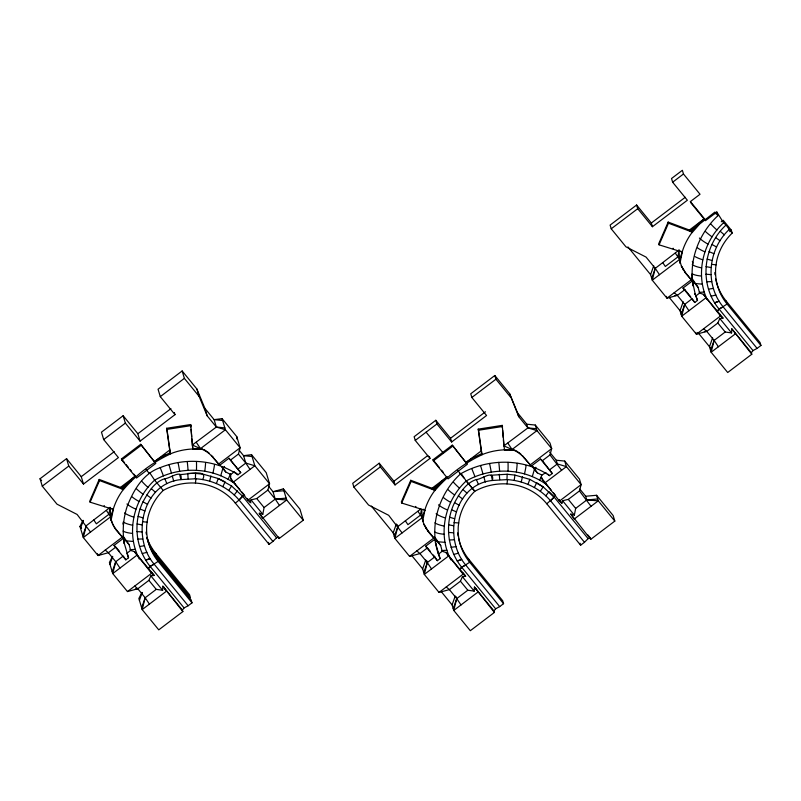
<?xml version="1.0" encoding="UTF-8"?>
<svg xmlns="http://www.w3.org/2000/svg" width="801" height="801" viewBox="0 0 801 801"><rect width="100%" height="100%" fill="white"/><g stroke="black" fill="none" stroke-linecap="round" stroke-linejoin="round"><path stroke-width="1.2" d="M191.829 438.998L192.31 445.026L200.5 448.64A30.438 28.866 -16.7 0 1 212.926 457.451L219.694 465.261L228.956 458.242L240.731 472.65L237.927 474.783C215.319 459.434 185.061 457.401 159.99 467.744C142.938 473.581 133.286 490.753 127.079 506.663C123.254 518.417 122.233 531.003 124.255 543.208L123.805 541.025L125.236 539.934M139.314 559.038C125.737 533.126 133.427 499.654 154.613 480.149C179.264 466.052 211.925 466.813 235.023 483.764M141.937 592.39L138.863 598.487L142.188 609.591L158.758 629.856L182.838 611.584L182.388 610.092L184.07 607.929L150.208 566.497C135.589 548.625 132.886 522.492 142.999 501.816C148.125 492.505 154.072 482.072 164.836 478.668C169.602 478.868 183.189 467.824 180.886 479.619C141.717 483.393 131.114 537.651 154.283 564.315L188.145 605.746L192 602.823L191.109 599.859L157.246 558.437A56.47 53.547 -16.7 0 1 146.953 537.381M450.883 559.889C437.306 533.977 444.996 500.505 466.172 481C490.833 466.903 523.494 467.664 546.582 484.615M441.241 591.619L452.094 604.895L453.756 610.442L470.317 630.707L494.397 612.435L493.957 610.943L495.629 608.78L461.776 567.348C447.148 549.476 444.455 523.343 454.557 502.668C459.684 493.356 465.641 482.933 476.395 479.519C481.171 479.719 494.758 468.675 492.445 480.47C453.276 484.245 442.673 538.502 465.852 565.166L499.704 606.597L503.559 603.674L502.668 600.71L468.815 559.288A56.47 53.547 -16.7 0 1 458.522 538.232M693.205 285.857C688.57 260.125 699.003 233.321 717.916 215.689L716.805 211.985L715.153 213.787M707.173 299.634C695.148 273.872 702.948 241.832 723.563 222.798L716.805 211.985M712.63 337.812L709.486 346.693L711.148 352.24L727.708 372.505L751.789 354.232L751.348 352.74L753.02 350.578L719.158 309.146C698.742 284.816 702.888 246.077 726.066 225.021L723.563 222.798M715.683 278.978A56.47 53.547 -16.7 0 0 726.207 301.086L760.059 342.508L760.95 345.471L757.095 348.395L723.243 306.963C704.5 284.595 708.064 248.991 729.24 229.466L726.066 225.021M149.707 472.74L154.613 480.149L163.224 490.422A56.641 53.707 -16.7 0 1 235.204 502.928L269.066 544.36L272.921 541.436L239.058 500.004C228.245 487.268 212.035 479.669 195.414 478.758L195.594 473.391L203.364 474.242L218.232 478.517L231.569 486.007L242.573 496.219L276.545 537.781L278.738 537.05L279.179 538.512L303.259 520.239L299.924 509.136L283.364 488.87L273.011 491.704L268.595 486.297M466.933 481.741L474.793 491.273A56.641 53.707 -16.7 0 1 546.773 503.779L580.625 545.211L584.48 542.287L550.627 500.855C539.814 488.119 523.594 480.52 506.973 479.609L507.163 474.242L514.923 475.093L529.801 479.368L543.138 486.858L554.132 497.071L588.104 538.632L590.297 537.902L590.737 539.363L614.818 521.091L613.155 515.544L596.595 495.278L585.691 496.25L579.804 489.051M123.805 537.06L129.151 544.73L130.633 550.437L134.398 551.639L154.072 575.448L150.848 575.859L148.886 580.365L156.245 589.366L162.623 590.267L162.863 586.202L182.388 610.092M236.665 438.888L236.796 436.665L222.077 418.643L214.127 419.644L204.926 408.39L196.866 388.976L182.147 370.963L158.057 389.226L160.28 396.635L174.998 414.648L140.085 441.131L125.356 423.118L123.144 415.719L101.467 432.16L103.679 439.569L118.408 457.581L83.484 484.064L68.766 466.052L66.543 458.653L40.05 478.748L42.273 486.157L56.991 504.169L77.096 514.442L90.533 532.054M435.364 537.912L440.72 545.581L442.192 551.288L445.967 552.49L465.641 576.299L462.407 576.71L460.445 581.216L467.804 590.217L474.192 591.118L474.422 587.053L493.957 610.943M698.112 287.379L692.384 280.38L691.613 277.787L698.112 287.379L699.583 293.086L703.358 294.287L723.033 318.097L719.799 318.508L717.836 323.013L725.195 332.014L731.583 332.916L731.814 328.851L751.348 352.74M251.013 502.888L247.889 500.235L247.449 498.763L250.363 502.327L251.023 499.864L256.731 498.542L264.09 507.554L262.798 514.282L259.264 513.221L279.179 538.512M541.065 477.566L559.458 501.086L561.922 503.178L562.582 500.715L568.299 499.393L575.659 508.405L574.357 515.133L570.823 514.072L590.737 539.363M195.434 483.063L195.945 478.818M506.993 483.914L507.514 479.669M202.613 479.559C209.311 467.914 183.86 475.484 179.664 474.372L180.886 479.619L195.414 478.758M514.182 480.41L514.923 475.093M111.009 520.67L113.552 508.265A63.95 60.646 -16.7 0 1 122.173 491.113C135.559 474.943 153.161 461.676 172.315 453.076A63.81 60.506 -16.7 0 1 191.619 449.051L202.743 449.411M422.578 521.521L425.121 509.116A63.95 60.646 -16.7 0 1 433.731 491.964C447.128 475.794 464.73 462.527 483.874 453.927A63.81 60.506 -16.7 0 1 503.188 449.902L514.312 450.262M679.969 263.319L682.512 250.913A63.95 60.646 -16.7 0 1 691.123 233.762L699.704 224L714.933 212.045L717.916 215.689M82.753 535.689L86.298 525.706L110.077 507.403L108.926 514.282L96.36 523.814L93.817 519.999M421.446 509.406L420.485 515.133L407.929 524.665L405.386 520.85M239.159 450.272L243.574 455.679L251.514 454.678L266.232 472.69L269.567 483.784L247.889 500.235L230.638 478.417L230.748 474.482L234.463 471.669M223.119 467.524L220.726 475.744M532.605 466.132L534.537 468.996L532.285 476.595M209.652 481.151L210.943 475.964M521.211 482.002L522.502 476.815M86.298 525.706L83.304 537.541L98.032 555.554L108.375 552.72L115.905 547.023L114.022 545.431L123.364 538.342L116.375 529.791A30.438 28.866 -16.7 0 1 111.159 519.779L110.077 507.403M130.633 550.437L126.918 553.251L128.54 557.756L125.807 559.839L123.264 556.024L115.744 561.731L112.751 573.566L127.469 591.579L137.822 588.755L148.886 580.365M156.245 589.366L145.181 597.756L142.188 609.591L166.278 591.318L163.514 586.773M679.368 251.164L679.038 250.052L655.248 268.355L652.264 280.19L666.983 298.202L677.336 295.369L684.855 289.672L690.742 296.871M692.214 298.673L684.695 304.38L681.701 316.215L696.429 334.227L706.772 331.404L717.836 323.013M725.195 332.014L714.142 340.405L711.148 352.24L735.228 333.967L734.787 332.475M230.828 459.834L238.438 454.067L240.12 447.759L236.796 436.665M256.731 498.542L267.874 490.092L269.567 483.784L254.848 465.771L251.514 454.678M503.388 439.849L503.869 445.877L512.069 449.491A30.438 28.866 -16.7 0 1 524.495 458.302L531.263 466.112L540.515 459.093L542.397 460.685L549.997 454.918L551.689 448.61L550.027 443.063L535.298 425.051L526.808 424.2L517.606 412.946L509.536 393.521L494.818 375.509L470.738 393.782L471.849 397.486L486.567 415.499L451.644 441.982L436.925 423.969L435.814 420.275L414.137 436.715L415.248 440.42L429.967 458.432L395.043 484.915L380.325 466.903L379.213 463.208L352.72 483.303L353.832 487.008L368.55 505.02L388.665 515.293L402.092 532.905M568.299 499.393L579.443 490.943L581.125 484.635L579.463 479.088L564.745 461.076L556.244 460.225L549.626 452.124M80.531 528.29L83.294 520.52M109.977 564.315L112.731 556.555M112.2 571.714L115.744 561.731L108.375 552.72L105.251 550.067M139.414 600.339L142.178 592.58M141.637 607.739L145.181 597.756L137.822 588.755L134.698 586.102M396.355 523.964L393.211 532.835L394.873 538.392L409.591 556.405L419.944 553.571L427.464 547.874L430.407 551.468M394.312 536.54L397.857 526.557L420.715 509.025M460.445 581.216L449.381 589.606L439.038 592.43L424.31 574.417L422.648 568.87L425.802 559.989M423.759 572.565L427.303 562.582L434.823 556.875L433.351 555.073M452.094 604.895L455.238 596.014M453.206 608.59L456.75 598.607L467.804 590.217M680.9 257.061L679.568 259.474L652.264 280.19L650.602 274.633L653.746 265.762M651.704 278.337L655.248 268.355L646.057 257.091L625.941 246.818L611.223 228.806L610.112 225.101L636.605 205.006L651.323 223.018L652.435 226.713L687.358 200.23L672.64 182.217L671.528 178.513L682.362 170.293L683.473 173.987L700.034 194.253L690.402 201.562L690.732 202.673L705.461 220.686L715.673 212.946M683.193 301.787L680.039 310.668L681.701 316.215L705.791 297.942L705.531 297.081M681.15 314.362L684.695 304.38L677.336 295.369L674.212 292.715M710.587 350.387L714.142 340.405L706.772 331.404L703.648 328.75M83.054 520.34L79.98 526.437L83.304 537.541L110.618 516.825L113.261 509.406L111.669 508.405M436.805 540.785L435.364 541.877L435.484 542.948L440.109 558.607L437.366 560.69L425.591 546.282L434.923 539.193C429.096 533.286 423.228 526.247 422.187 517.676L424.82 510.257L423.228 509.256M680.109 262.388L679.568 259.474L682.212 252.055L680.62 251.053M216.42 483.524L218.232 478.517M527.979 484.375L529.801 479.368M230.468 473.892L228.135 479.348M539.694 480.2L541.897 475.073L537.341 472.86L533.136 467.704M99.204 479.439L99.534 480.55L123.434 489.521L123.104 488.41L99.204 479.439L89.782 501.066L90.112 502.177L113.261 509.406M90.112 502.177L99.534 480.55M410.773 480.29L411.103 481.401L434.993 490.372L434.663 489.261L410.773 480.29L401.341 501.917L401.681 503.028L424.82 510.257M401.681 503.028L411.103 481.401M668.164 222.087L668.495 223.199L692.384 232.17L692.054 231.058L668.164 222.087L658.732 243.714L659.073 244.826L682.212 252.055M659.073 244.826L668.495 223.199M222.828 486.638L225.141 481.882L218.222 478.547M534.387 487.489L536.71 482.733L543.138 486.858M112.49 556.365L109.417 562.462L112.751 573.566L136.831 555.293L136.581 554.432M123.364 538.342L116.596 530.532A30.438 28.866 -16.7 0 1 110.618 516.825L111.95 514.412M397.306 524.705L397.857 526.557L394.873 538.392L422.187 517.676L423.519 515.263M228.786 490.462L231.569 486.007M540.355 491.313L543.118 486.878M148.535 568.66L150.208 566.497L158.137 561.391L157.246 558.437M460.094 569.511L461.776 567.348L469.696 562.242L468.815 559.288M717.486 311.309L719.158 309.146L727.088 304.04L726.207 301.086M234.222 494.938L237.426 490.823M545.791 495.789L548.995 491.674L554.242 497.201L546.773 503.779M123.104 488.41L130.423 480.24L135.439 476.024L133.877 474.132M434.663 489.261L441.982 481.091L446.998 476.875L447.328 477.987M692.054 231.058L699.373 222.888L704.389 218.673L704.72 219.784M148.235 568.309L150.027 566.247L154.283 564.315M239.058 500.004C248.65 489.501 237.827 502.197 235.204 502.928M459.804 569.161L461.586 567.098L465.852 565.166M550.627 500.855L553.992 496.96M717.195 310.958L718.978 308.896L723.243 306.963M542.397 460.685L552.3 473.501L549.486 475.634C523.383 457.812 487.549 458.262 460.525 473.892C437.706 494.748 427.784 529.671 440.109 558.607M272.921 541.436L276.545 537.781M584.48 542.287L588.104 538.632M42.273 486.157L68.766 466.052M103.679 439.569L125.356 423.118M160.28 396.635L184.37 378.362L182.147 370.963M83.484 484.064L81.261 476.665L114.243 451.654M140.085 441.131L137.862 433.731L170.933 408.65M140.716 444.305L155.774 463.419L136.5 478.037L121.782 460.024L121.452 458.913L140.716 444.305L155.034 462.527M121.782 460.024L141.046 445.406M131.344 480.59L121.722 487.889L122.052 489M161.221 457.922L165.086 454.998M202.753 449.221L200.5 448.64L192.871 449.041L192.31 445.026L216.35 427.043L224.851 427.894M198.197 448.991L200.5 448.64L225.401 429.747L222.077 418.643M238.187 468.845L245.797 463.078L254.848 465.771L233.171 482.212L230.638 478.417M127.469 591.579L151.559 573.306L150.999 571.463M611.223 228.806L637.716 208.701L636.605 205.006M672.64 182.217L683.473 173.987M264.09 507.554L275.234 499.103L286.137 498.122M651.323 223.018L685.276 197.266M704.389 218.673L689.391 230.057L689.721 231.169M699.333 223.97L690.672 230.538L691.013 231.649M353.832 487.008L380.325 466.903M415.248 440.42L436.925 423.969M471.849 397.486L495.929 379.213L494.818 375.509M721.25 221.767L723.213 220.275L731.293 230.107L732.184 233.071A56.47 53.547 -16.7 0 0 716.545 261.597L715.673 268.025A56.47 53.547 -16.7 0 0 727.088 304.04L760.95 345.471M395.043 484.915L393.942 481.221L427.884 455.469M451.644 441.982L450.532 438.287L485.456 411.794M452.285 445.156L467.333 464.28L448.069 478.888L433.351 460.875L433.011 459.764L452.285 445.156L466.603 463.378M433.351 460.875L452.615 446.257M699.583 293.086L695.879 295.899L697.501 300.405L694.757 302.488L682.983 288.08L692.314 280.991L685.326 272.44L681.381 265.982L685.546 273.171L692.314 280.991M692.755 283.674L694.197 282.583M446.998 476.875L431.999 488.26L432.33 489.371M441.942 482.172L433.281 488.74L433.621 489.852M503.869 445.877L527.919 427.904L536.41 428.745M509.756 449.842L512.069 449.491L536.97 430.598L535.298 425.051M409.591 556.405L433.681 538.132L433.451 537.391M438.487 554.102L442.192 551.288M546.022 472.52L541.897 475.073M549.756 469.696L557.356 463.929L566.407 466.623L581.125 484.635L559.458 501.086L559.018 499.624L561.922 503.178M439.038 592.43L463.118 574.157L462.567 572.314M575.659 508.405L586.803 499.954L597.706 498.973M184.07 607.929L188.145 605.746M753.02 350.578L757.095 348.395M495.629 608.78L499.704 606.597M192.871 449.041L190.678 424.53L166.638 428.285L170.092 452.765L160.13 457.711L154.703 461.416L169.702 450.032L170.032 451.143M514.322 450.072L512.069 449.491L504.44 449.892L502.237 425.381L478.207 429.136L481.651 453.616L471.689 458.562L466.262 462.267L481.271 450.883L481.601 451.994M714.752 302.898L719.168 301.196L714.622 302.658M145.802 560.249L150.218 558.547L145.672 560.009M457.361 561.101L461.776 559.398L457.231 560.86M711.188 296.2L715.864 294.988M142.238 553.551L146.913 552.34M453.797 554.402L458.472 553.191M166.638 428.285L166.978 429.396L191.008 425.641M478.207 429.136L478.537 430.247L502.567 426.492M708.495 289.121L713.371 288.43M139.544 546.472L144.41 545.781M451.103 547.323L455.979 546.632M507.163 474.242L491.233 475.223L492.445 480.47L506.973 479.609M704.289 292.035L699.313 292.355M135.339 549.386L130.042 549.716M446.898 550.237L441.922 550.557M674.913 295.589L677.336 295.369M704.349 331.614L706.772 331.404M283.924 490.723L273.011 491.704L275.234 499.103L279.469 505.451M135.399 588.965L137.822 588.755M706.722 281.762L711.719 281.602M137.762 539.113L142.768 538.953M449.331 539.964L454.327 539.804M195.594 473.391L187.754 473.411L188.135 478.788M702.387 284.135L695.348 283.574M444.996 542.337L437.957 541.776M133.427 541.486L125.837 540.815M705.881 274.222L710.948 274.613M448.49 532.425L453.556 532.815M136.931 531.574L141.987 531.964M711.498 264.37L716.104 264.811M454.107 522.572L458.713 523.013M142.538 521.721L147.154 522.162M222.628 420.495L214.127 419.644L216.35 427.043L225.401 429.747L240.12 447.759L218.453 464.2L218.222 463.459M252.075 456.52L243.574 455.679L245.797 463.078L250.032 469.426M705.991 266.613L711.048 267.564M448.6 524.815L453.656 525.766M137.041 523.964L142.097 524.915M509.536 393.521L518.718 416.64L527.919 427.904L536.97 430.598L551.689 448.61L530.012 465.051L529.791 464.32M707.053 259.043L712.029 260.545M449.661 517.246L454.648 518.748M138.102 516.395L143.079 517.897M709.055 251.634L713.881 253.667M451.664 509.837L456.49 511.879M140.095 508.985L144.931 511.028M221.577 466.853L225.782 472.009L230.748 474.482M711.949 244.465L716.575 247.028M454.557 502.668L459.183 505.231M142.999 501.816L147.614 504.38M515.443 450.362L517.877 451.854M203.885 449.511L206.318 451.003M540.985 477.386L542.397 478.297L542.197 479.268L551.448 490.482M715.714 237.667L720.059 240.731M458.322 495.869L462.678 498.933M146.763 495.018L151.109 498.082M518.688 452.355L520.92 454.167M207.119 451.504L209.351 453.316M723.033 318.097L720.51 315.954L703.358 294.287M682.983 288.08L684.855 289.672M465.641 576.299L463.118 574.157L445.967 552.49M425.591 546.282L427.464 547.874M416.82 550.918L419.944 553.571L427.303 562.582L431.539 568.94M446.257 586.953L449.381 589.606L456.75 598.607L460.986 604.965M154.072 575.448L151.559 573.306L134.398 551.639M720.289 231.319L724.304 234.843M462.898 489.521L466.913 493.046M151.339 488.67L155.354 492.194M547.754 474.082L549.486 475.634M235.324 472.45L237.927 474.783M522.312 455.469L531.263 466.112M211.404 455.318L219.694 465.261M234.593 483.484L239.889 489.631M553.521 492.955L555.584 495.439M241.952 492.104L244.716 495.418M426.082 432.19L443.364 453.156M459.864 473.161L463.789 477.927M729.24 229.466L732.184 233.071M690.402 201.562L705.12 219.574M637.716 208.701L652.435 226.713M751.789 354.232L731.814 328.851M719.799 318.508L731.583 332.916M627.954 246.938L650.602 274.633M669.195 297.391L681.591 312.56M697.861 332.465L711.058 348.625M614.818 521.091L598.257 500.825L596.595 495.278M495.929 379.213L510.648 397.226M549.997 454.918L561.591 470.277M579.443 490.943L591.038 506.302M540.515 459.093L552.3 473.501M562.582 500.715L574.357 515.133M570.823 514.072L574.177 519.098L598.257 500.825L586.803 499.954L585.691 496.25M587.934 534.998L590.297 537.902M435.814 420.275L450.532 438.287M457.541 470.247L460.525 473.892M433.011 459.764L439.228 467.373M441.561 470.227L443.113 472.129M503.559 603.674L469.696 562.242A56.47 53.547 -16.7 0 1 458.282 526.227L459.153 519.799A56.47 53.547 -16.7 0 1 474.793 491.273L466.172 481L461.266 473.591M379.213 463.208L393.942 481.221M434.482 536.85L434.993 538.582L440.72 545.581M463.298 573.216L465.511 575.909M475.073 587.624L476.545 589.426M424.21 524.925L423.989 524.184L427.934 530.642L434.923 539.193M494.397 612.435L474.422 587.053M462.407 576.71L474.192 591.118M371.344 506.092L394.753 534.738M411.804 555.594L422.648 568.87M303.259 520.239L286.698 499.974L283.364 488.87M184.37 378.362L199.089 396.375L207.149 415.789L216.35 427.043M238.438 454.067L245.797 463.078M267.874 490.092L275.234 499.103L286.698 499.974L262.608 518.247L259.264 513.221M228.956 458.242L240.731 472.65M251.023 499.864L262.798 514.282M123.144 415.719L137.862 433.731M145.982 469.396L148.956 473.041M121.452 458.913L124.556 462.718M126.107 464.62L128.44 467.474M129.992 469.376L131.554 471.278M146.903 537.571A56.641 53.707 -16.7 0 0 155.674 553.271L189.537 594.692L190.428 597.656L156.565 556.224A56.641 53.707 -16.7 0 1 146.843 537.501M192 602.823L158.137 561.391A56.47 53.547 -16.7 0 1 146.723 525.376L147.584 518.948A56.47 53.547 -16.7 0 1 163.224 490.422M66.543 458.653L81.261 476.665M122.913 535.999L123.434 537.731L129.151 544.73M151.739 572.365L153.942 575.058M182.838 611.584L162.863 586.202M150.848 575.859L162.623 590.267M116.636 547.924L119.579 551.519M114.022 545.431L125.807 559.839M79.98 526.437L81.532 528.34M40.05 478.748L41.602 480.65M537.341 472.86L534.537 468.996M225.782 472.009L222.348 467.253M675.333 253.116L679.568 259.474L680.339 263.169M692.855 299.624L694.757 302.488M662.777 262.648L665.321 266.463L677.876 256.931L679.038 250.052L679.568 259.474M714.142 340.405L718.377 346.763M684.695 304.38L688.93 310.738M655.248 268.355L659.483 274.703M507.834 443.133L512.069 449.491M417.952 511.318L422.187 517.676L422.948 521.371M434.823 556.875L437.366 560.69M196.265 442.282L200.5 448.64M106.383 510.467L110.618 516.825M145.181 597.756L149.417 604.114M115.744 561.731L119.98 568.089M476.395 479.519L478.427 484.515M164.836 478.668L166.858 483.654M697.501 300.405L695.028 293.677L695.358 294.788L692.515 281.471M128.54 557.756L123.925 542.097M681.601 266.723L679.598 259.945M720.059 314.463L720.51 315.954L696.429 334.227L695.869 332.375M692.374 261.366L692.925 263.219M691.633 274.863L692.194 276.715M692.875 284.745L693.245 286.007M690.842 279.189L691.063 279.929L666.983 298.202L666.432 296.35M685.326 272.44L685.546 273.171M683.133 269.336L683.353 270.077M673.15 248.21L673.481 249.321M564.745 461.076L566.407 466.623L544.73 483.073L544.47 482.172M556.244 460.225L557.356 463.929M580.034 543.238L580.625 545.211M526.808 424.2L527.919 427.904M535.839 467.293L536.209 468.415M517.606 412.946L518.718 416.64M524.275 457.561L524.495 458.302M481.651 453.616L481.982 454.728L478.537 430.247M477.286 590.327L477.837 592.169L453.756 610.442L456.75 598.607L456.19 596.755M429.416 456.58L429.967 458.432M448.139 555.283L448.4 556.144L424.31 574.417L427.303 562.582L426.753 560.73M435.484 542.948L435.854 544.209M437.636 551.879L437.977 552.99M427.934 530.642L428.155 531.383M425.742 527.539L425.962 528.28M415.759 506.412L416.089 507.524M268.475 542.387L269.066 544.36M224.28 466.442L224.65 467.564M204.926 408.39L207.149 415.789M196.866 388.976L199.089 396.375M212.706 456.71L212.926 457.451M174.368 412.525L174.998 414.648M169.892 451.353L170.223 452.465M170.092 452.765L170.423 453.877L166.978 429.396M135.769 477.136L135.439 476.024L120.43 487.409L120.771 488.52M155.674 553.271L156.565 556.224M122.813 522.993L123.374 524.835M123.955 542.247L124.285 543.358M121.892 536.54L122.112 537.281L98.032 555.554L97.472 553.701M116.375 529.791L116.596 530.532M104.19 505.561L104.52 506.673M480.54 465.491L483.003 473.972M168.981 464.64L171.434 473.111M483.834 476.925L485.326 482.102M172.265 476.074L173.767 481.251M434.993 538.582L435.243 540.775M123.434 537.731L123.674 539.924M502.237 425.381L502.427 427.794M502.617 430.207L503.198 437.436M190.678 424.53L190.868 426.943M191.059 429.356L191.639 436.585M499.694 479.639L499.323 474.262M421.706 509.436L422.187 517.676M133.787 517.116A17.742 5.016 11.5 0 1 124.556 512.91M132.646 525.236A17.742 5.287 4.4 0 1 123.274 522.002M132.525 533.396A17.742 5.477 -2.7 0 1 123.144 531.133M178.022 462.567A17.742 0.721 80.3 0 1 179.664 471.228M187.224 461.506A17.742 1.362 86.6 0 1 188.045 470.267M147.995 487.368A17.742 3.274 39.2 0 1 141.847 481.311M143.079 494.177A17.742 3.795 32.4 0 1 136.45 488.8M163.464 475.904A17.742 0.591 67.6 0 1 160.22 467.694M135.93 509.166A17.742 4.676 18.6 0 1 126.948 503.999M146.343 534.217A56.47 53.547 -16.7 0 1 146.052 532.094M196.455 461.486A17.742 1.992 -87 0 1 196.455 470.247M205.597 462.487A17.742 2.593 -80.5 0 1 204.776 471.158M139.044 501.476A17.742 4.265 25.5 0 1 132.005 496.82M214.528 464.51A17.742 3.154 -74 0 1 212.906 473.001M444.094 534.247A17.742 5.477 -2.7 0 1 434.703 531.984M498.783 462.357A17.742 1.362 86.6 0 1 499.604 471.118M444.215 526.087A17.742 5.287 4.4 0 1 434.843 522.853M489.581 463.419A17.742 0.721 80.3 0 1 491.233 472.079M459.554 488.22A17.742 3.274 39.2 0 1 453.416 482.162M526.097 465.361A17.742 3.154 -74 0 1 524.465 473.852M475.033 476.755A17.742 0.591 67.6 0 1 471.779 468.545M458.092 536.129A56.47 53.547 -16.7 0 1 457.611 532.945M445.356 517.967A17.742 5.016 11.5 0 1 436.114 513.761M517.166 463.338A17.742 2.593 -80.5 0 1 516.345 472.009M454.648 495.028A17.742 3.795 32.4 0 1 448.019 489.651M450.603 502.327A17.742 4.265 25.5 0 1 443.574 497.671M447.499 510.017A17.742 4.676 18.6 0 1 438.517 504.85M508.024 462.337A17.742 1.992 -87 0 1 508.014 471.098M701.606 267.884A17.742 5.287 4.4 0 1 692.234 264.65M715.003 274.743A56.47 53.547 -16.7 0 1 714.802 272.6M729.721 231.699A56.47 53.547 -16.7 0 1 731.293 230.107M701.486 276.045A17.742 5.477 -2.7 0 1 692.094 273.782M702.747 259.764A17.742 5.016 11.5 0 1 695.188 256.67M716.945 230.017A17.742 3.274 39.2 0 1 710.807 223.96M712.039 236.826A17.742 3.795 32.4 0 1 705.411 231.449M704.88 251.814A17.742 4.676 18.6 0 1 697.541 247.92M707.994 244.125A17.742 4.265 25.5 0 1 699.393 238.047"/></g></svg>
